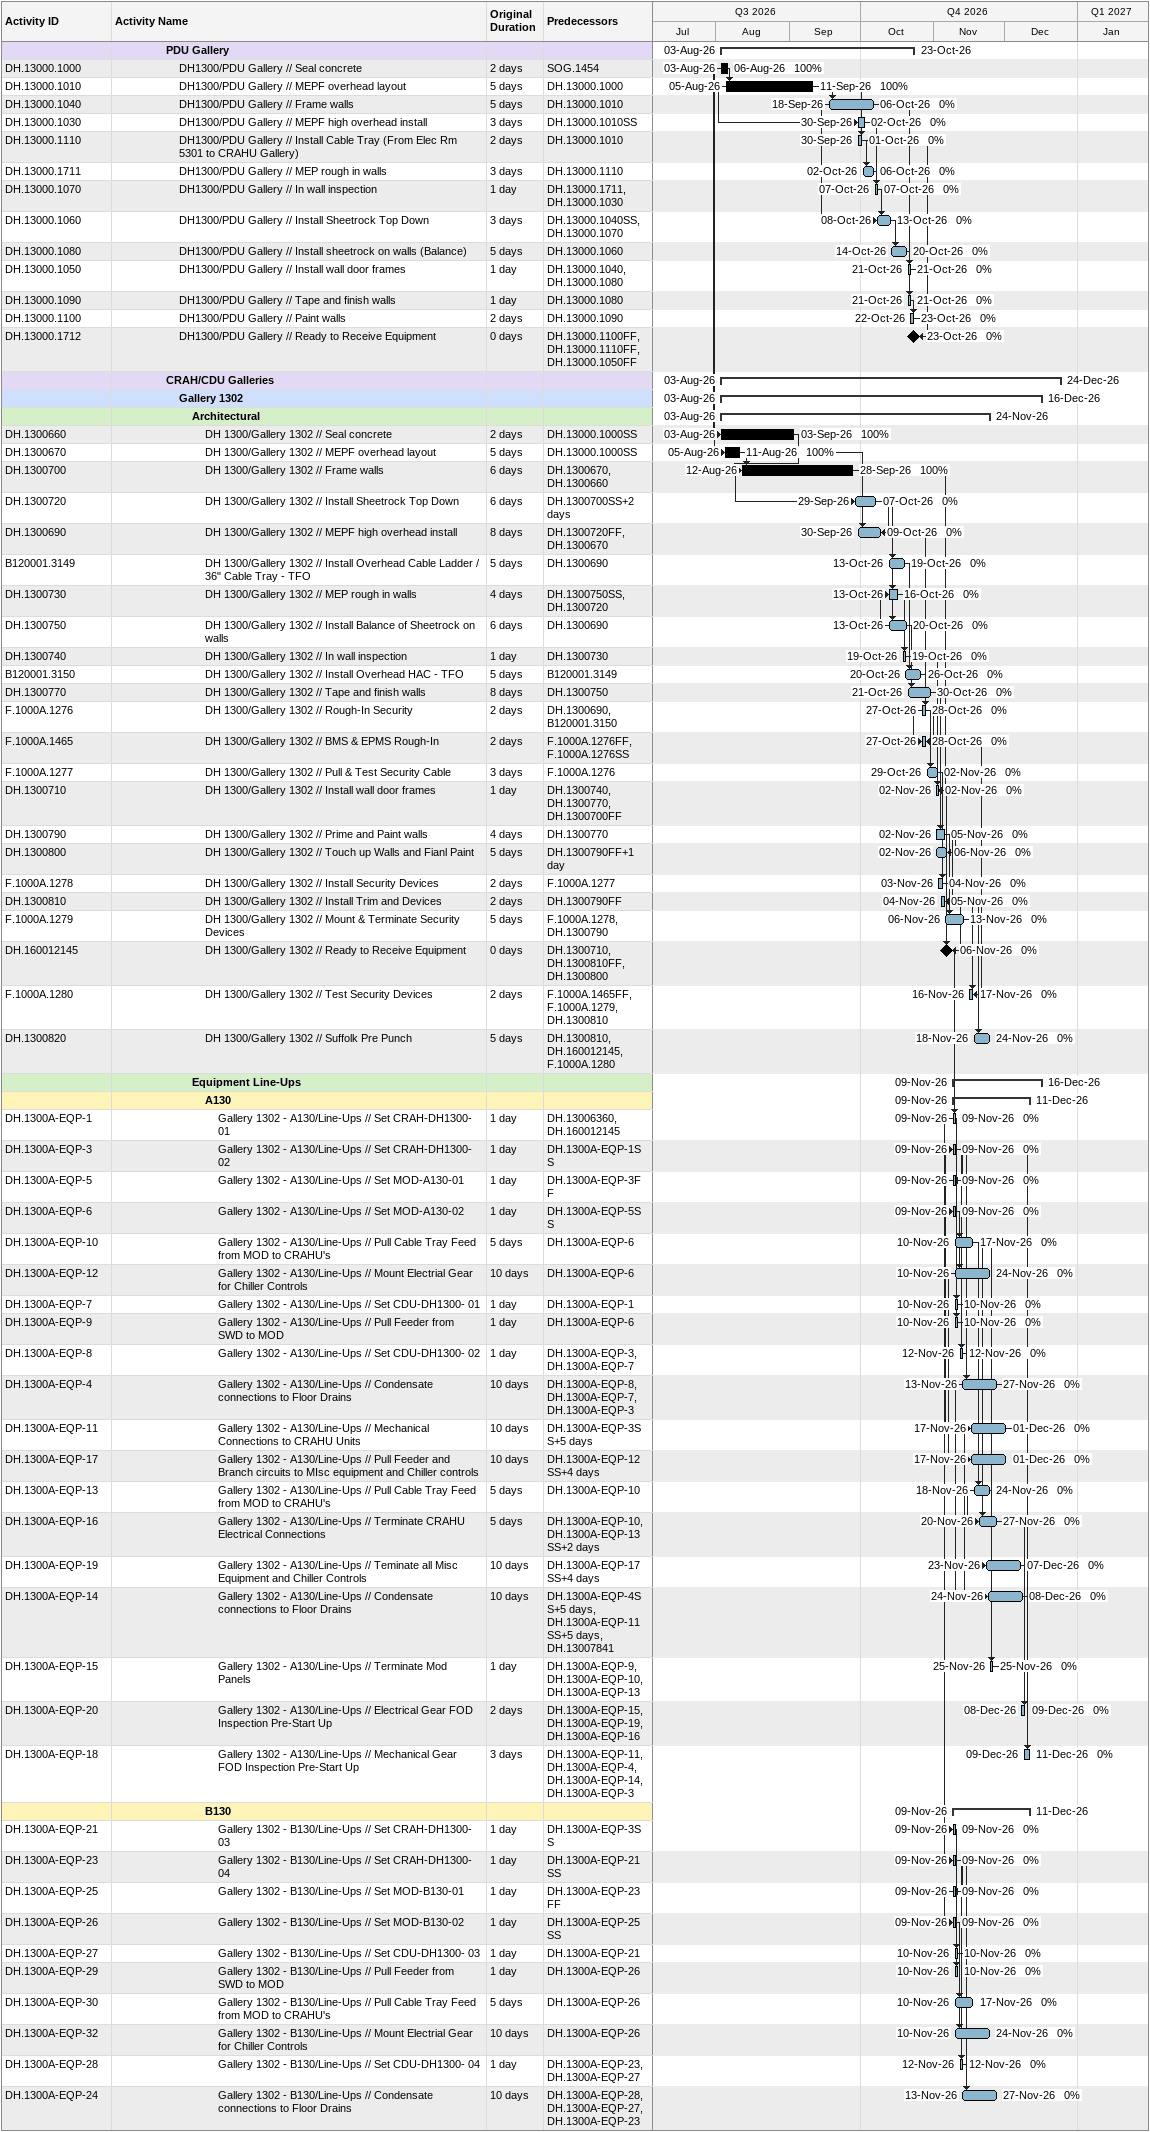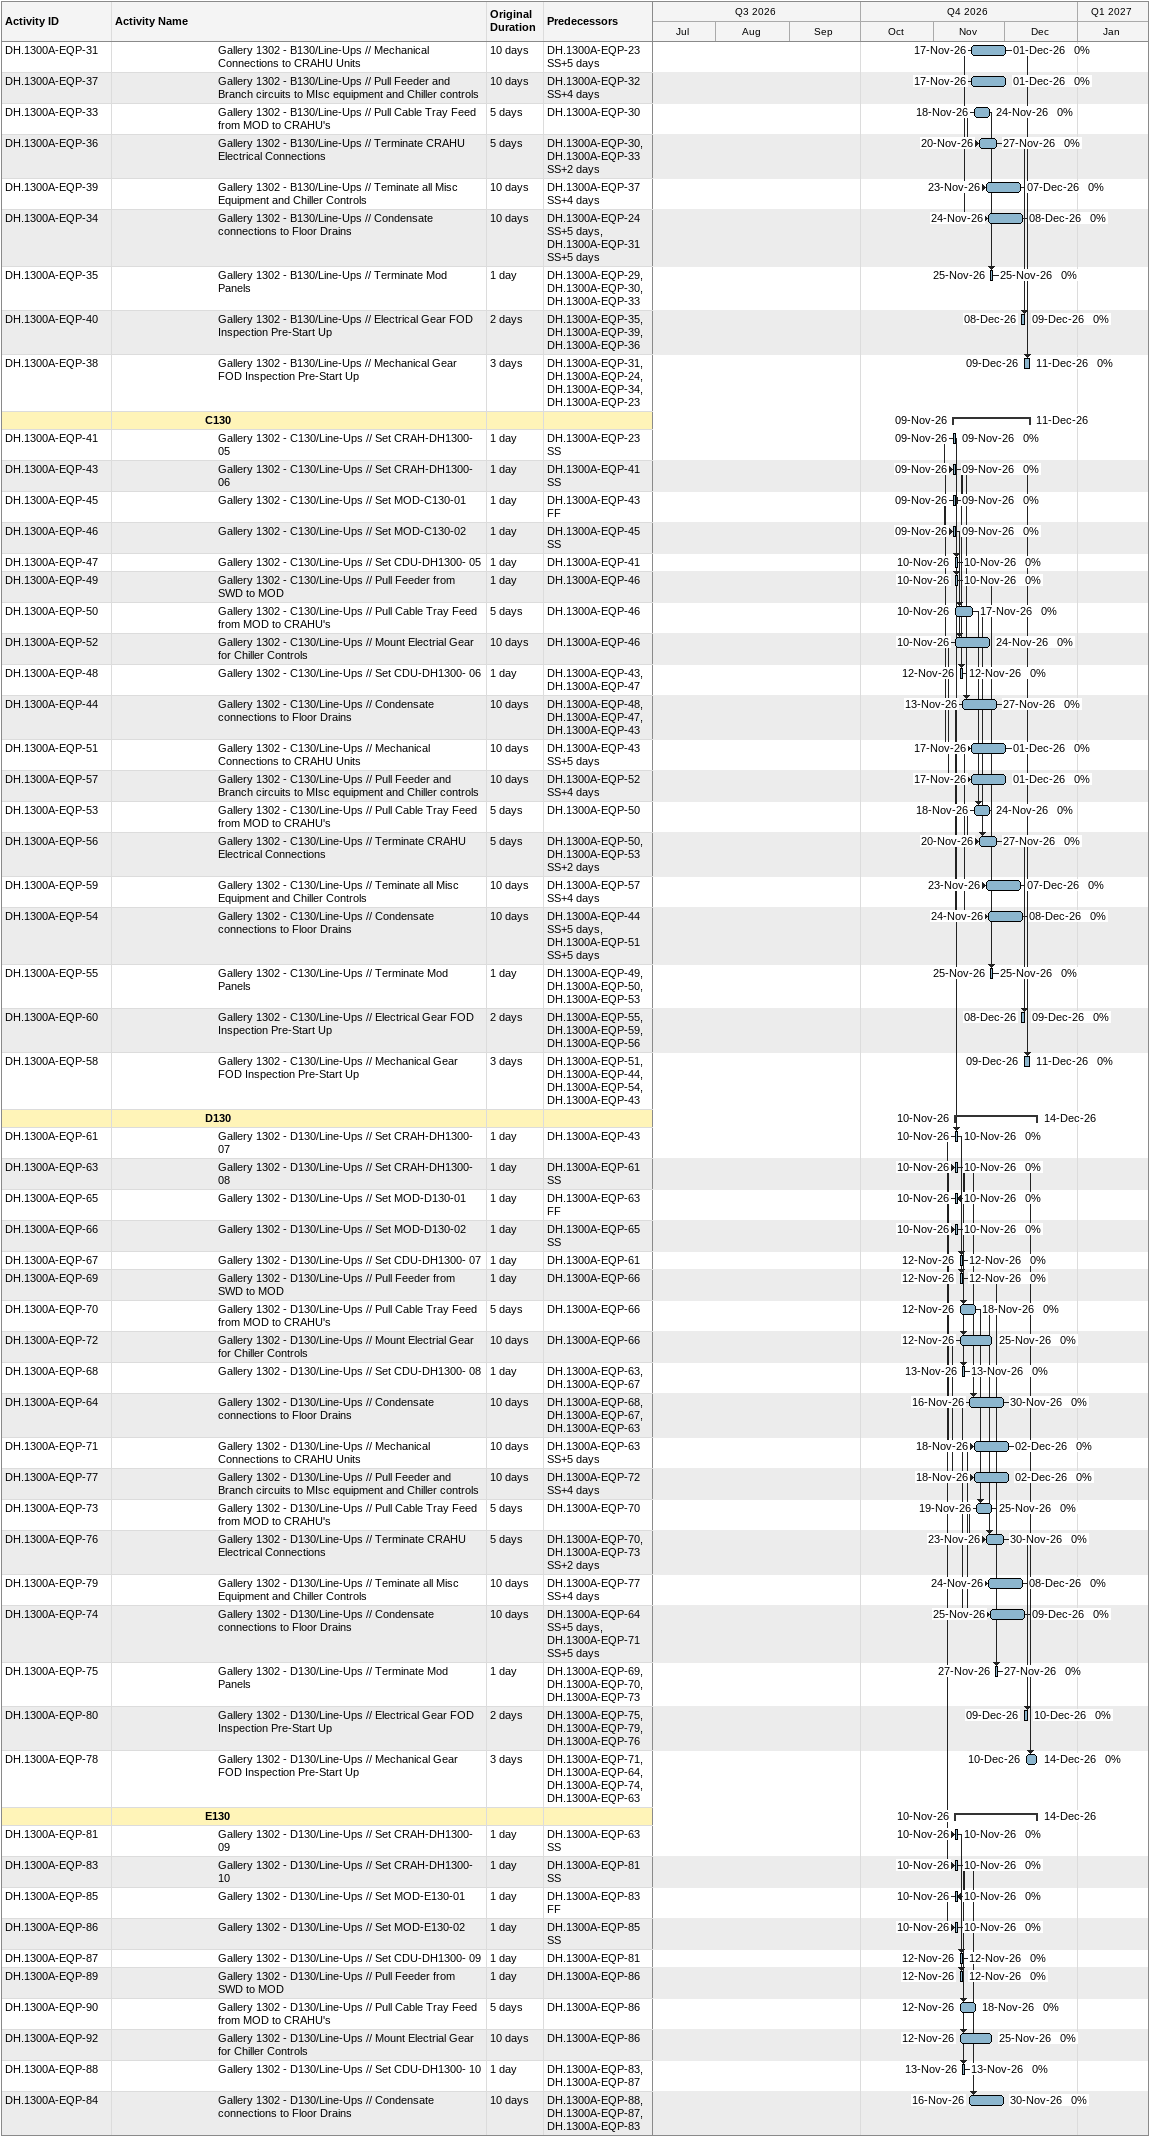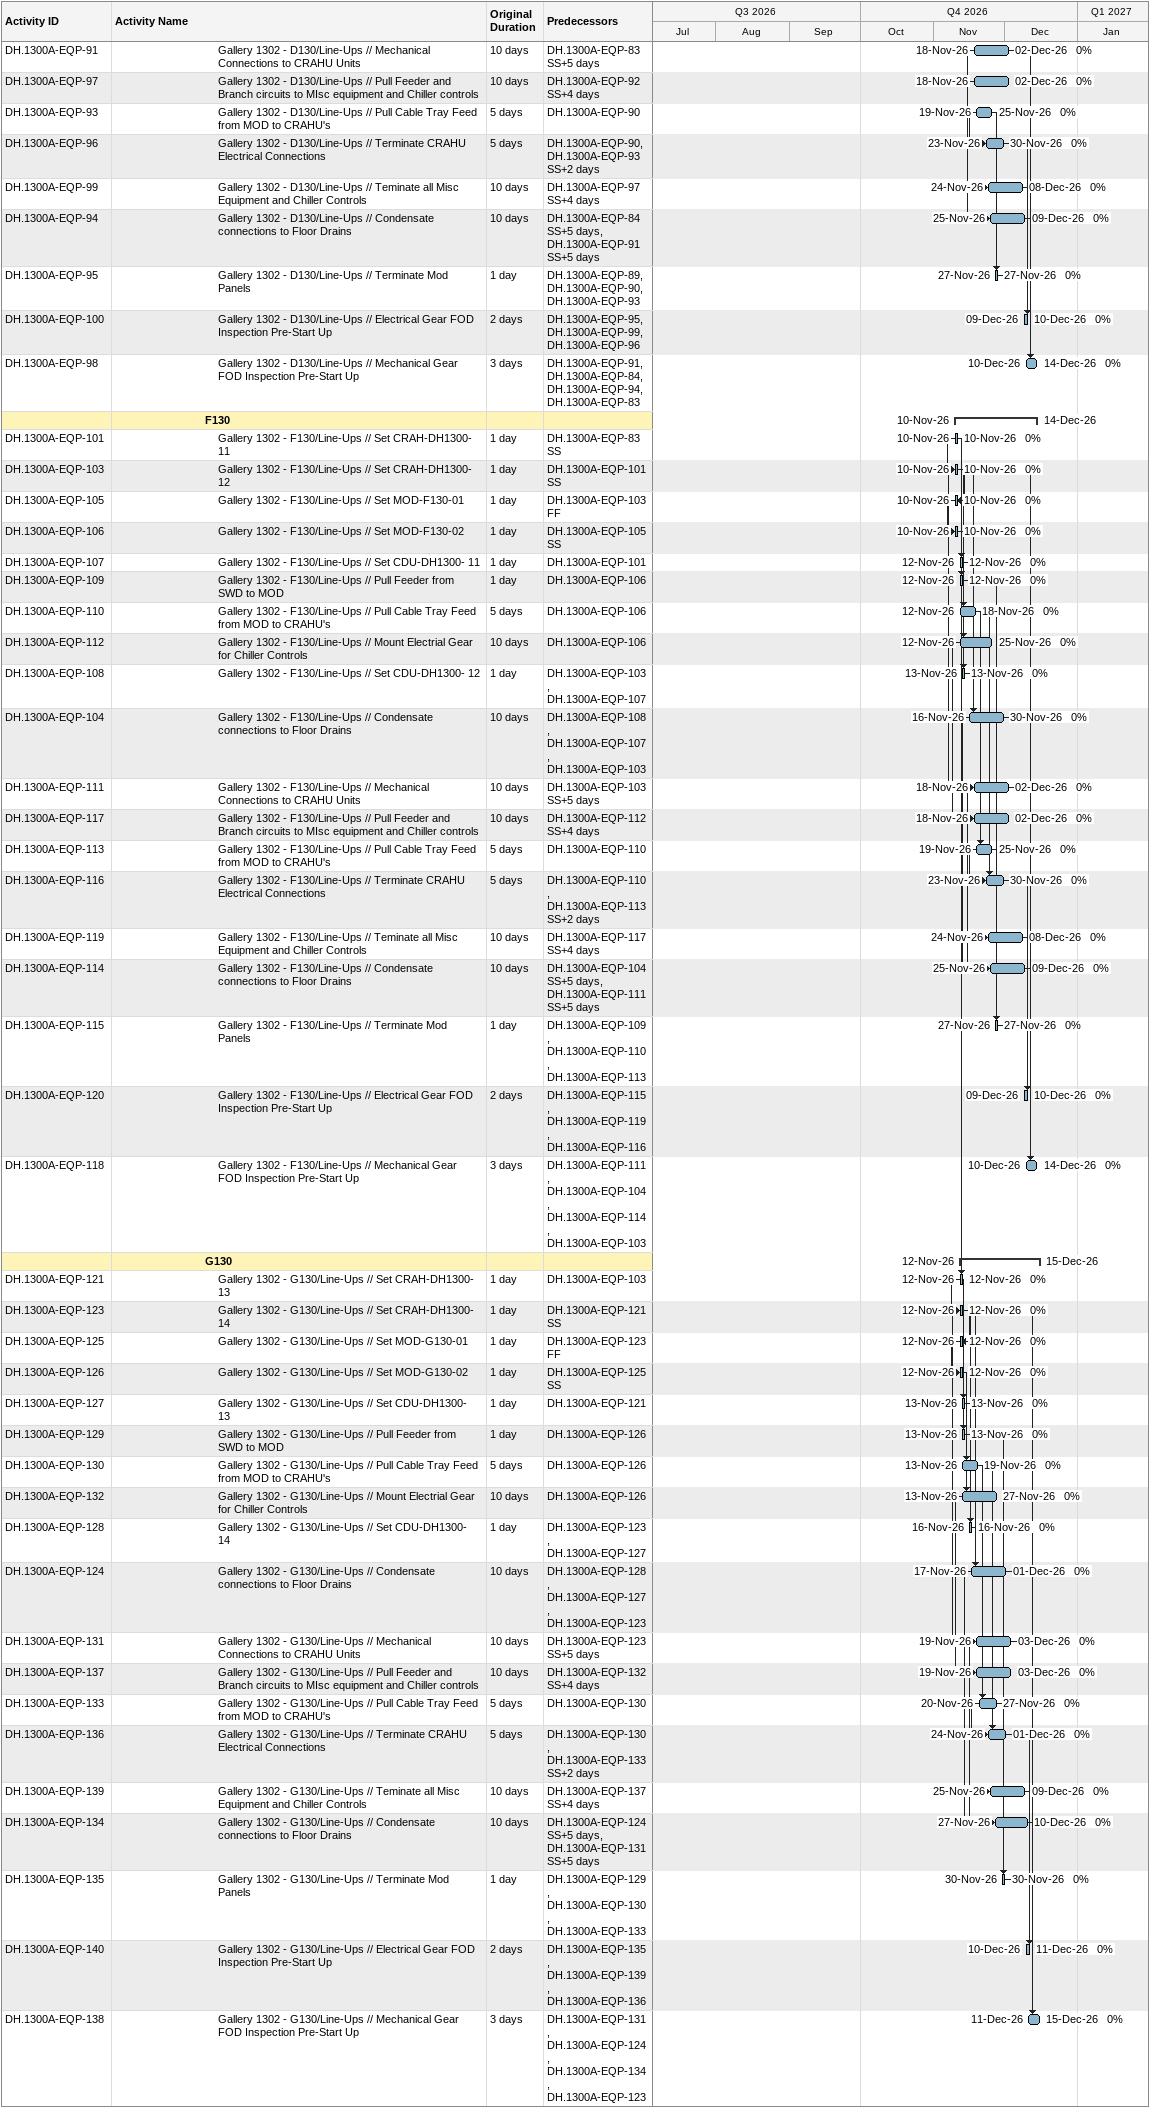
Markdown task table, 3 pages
| ID | Level | Task | Original duration | Start | Finish | Predecessors | % complete |
|---|---|---|---|---|---|---|---|
|  | 5 | **PDU Gallery** |  | 2026-08-03 | 2026-10-23 |  |  |
| DH.13000.1000 | 6 | DH1300/PDU Gallery // Seal concrete | 2d | 2026-08-03 | 2026-08-06 | SOG.1454 | 100 |
| DH.13000.1010 | 6 | DH1300/PDU Gallery // MEPF overhead layout | 5d | 2026-08-05 | 2026-09-11 | DH.13000.1000 | 100 |
| DH.13000.1040 | 6 | DH1300/PDU Gallery // Frame walls | 5d | 2026-09-18 | 2026-10-06 | DH.13000.1010 | 0 |
| DH.13000.1030 | 6 | DH1300/PDU Gallery // MEPF high overhead install | 3d | 2026-09-30 | 2026-10-02 | DH.13000.1010SS | 0 |
| DH.13000.1110 | 6 | DH1300/PDU Gallery // Install Cable Tray (From Elec Rm 5301 to CRAHU Gallery) | 2d | 2026-09-30 | 2026-10-01 | DH.13000.1010 | 0 |
| DH.13000.1711 | 6 | DH1300/PDU Gallery // MEP rough in walls | 3d | 2026-10-02 | 2026-10-06 | DH.13000.1110 | 0 |
| DH.13000.1070 | 6 | DH1300/PDU Gallery // In wall inspection | 1d | 2026-10-07 | 2026-10-07 | DH.13000.1711, DH.13000.1030 | 0 |
| DH.13000.1060 | 6 | DH1300/PDU Gallery // Install Sheetrock Top Down | 3d | 2026-10-08 | 2026-10-13 | DH.13000.1040SS, DH.13000.1070 | 0 |
| DH.13000.1080 | 6 | DH1300/PDU Gallery // Install sheetrock on walls (Balance) | 5d | 2026-10-14 | 2026-10-20 | DH.13000.1060 | 0 |
| DH.13000.1050 | 6 | DH1300/PDU Gallery // Install wall door frames | 1d | 2026-10-21 | 2026-10-21 | DH.13000.1040, DH.13000.1080 | 0 |
| DH.13000.1090 | 6 | DH1300/PDU Gallery // Tape and finish walls | 1d | 2026-10-21 | 2026-10-21 | DH.13000.1080 | 0 |
| DH.13000.1100 | 6 | DH1300/PDU Gallery // Paint walls | 2d | 2026-10-22 | 2026-10-23 | DH.13000.1090 | 0 |
| DH.13000.1712 | 6 | DH1300/PDU Gallery // Ready to Receive Equipment | 0d | 2026-10-23 | 2026-10-23 | DH.13000.1100FF, DH.13000.1110FF, DH.13000.1050FF | 0 |
|  | 5 | **CRAH/CDU Galleries** |  | 2026-08-03 | 2026-12-24 |  |  |
|  | 6 | **Gallery 1302** |  | 2026-08-03 | 2026-12-16 |  |  |
|  | 7 | **Architectural** |  | 2026-08-03 | 2026-11-24 |  |  |
| DH.1300660 | 8 | DH 1300/Gallery 1302 // Seal concrete | 2d | 2026-08-03 | 2026-09-03 | DH.13000.1000SS | 100 |
| DH.1300670 | 8 | DH 1300/Gallery 1302 // MEPF overhead layout | 5d | 2026-08-05 | 2026-08-11 | DH.13000.1000SS | 100 |
| DH.1300700 | 8 | DH 1300/Gallery 1302 // Frame walls | 6d | 2026-08-12 | 2026-09-28 | DH.1300670, DH.1300660 | 100 |
| DH.1300720 | 8 | DH 1300/Gallery 1302 // Install Sheetrock Top Down | 6d | 2026-09-29 | 2026-10-07 | DH.1300700SS+2d | 0 |
| DH.1300690 | 8 | DH 1300/Gallery 1302 // MEPF high overhead install | 8d | 2026-09-30 | 2026-10-09 | DH.1300720FF, DH.1300670 | 0 |
| B120001.3149 | 8 | DH 1300/Gallery 1302 // Install Overhead Cable Ladder / 36" Cable Tray - TFO | 5d | 2026-10-13 | 2026-10-19 | DH.1300690 | 0 |
| DH.1300730 | 8 | DH 1300/Gallery 1302 // MEP rough in walls | 4d | 2026-10-13 | 2026-10-16 | DH.1300750SS, DH.1300720 | 0 |
| DH.1300750 | 8 | DH 1300/Gallery 1302 // Install Balance of Sheetrock on walls | 6d | 2026-10-13 | 2026-10-20 | DH.1300690 | 0 |
| DH.1300740 | 8 | DH 1300/Gallery 1302 // In wall inspection | 1d | 2026-10-19 | 2026-10-19 | DH.1300730 | 0 |
| B120001.3150 | 8 | DH 1300/Gallery 1302 // Install Overhead HAC - TFO | 5d | 2026-10-20 | 2026-10-26 | B120001.3149 | 0 |
| DH.1300770 | 8 | DH 1300/Gallery 1302 // Tape and finish walls | 8d | 2026-10-21 | 2026-10-30 | DH.1300750 | 0 |
| F.1000A.1276 | 8 | DH 1300/Gallery 1302 // Rough-In Security | 2d | 2026-10-27 | 2026-10-28 | DH.1300690, B120001.3150 | 0 |
| F.1000A.1465 | 8 | DH 1300/Gallery 1302 // BMS & EPMS Rough-In | 2d | 2026-10-27 | 2026-10-28 | F.1000A.1276FF, F.1000A.1276SS | 0 |
| F.1000A.1277 | 8 | DH 1300/Gallery 1302 // Pull & Test Security Cable | 3d | 2026-10-29 | 2026-11-02 | F.1000A.1276 | 0 |
| DH.1300710 | 8 | DH 1300/Gallery 1302 // Install wall door frames | 1d | 2026-11-02 | 2026-11-02 | DH.1300740, DH.1300770, DH.1300700FF | 0 |
| DH.1300790 | 8 | DH 1300/Gallery 1302 // Prime and Paint walls | 4d | 2026-11-02 | 2026-11-05 | DH.1300770 | 0 |
| DH.1300800 | 8 | DH 1300/Gallery 1302 // Touch up Walls and Fianl Paint | 5d | 2026-11-02 | 2026-11-06 | DH.1300790FF+1d | 0 |
| F.1000A.1278 | 8 | DH 1300/Gallery 1302 // Install Security Devices | 2d | 2026-11-03 | 2026-11-04 | F.1000A.1277 | 0 |
| DH.1300810 | 8 | DH 1300/Gallery 1302 // Install Trim and Devices | 2d | 2026-11-04 | 2026-11-05 | DH.1300790FF | 0 |
| F.1000A.1279 | 8 | DH 1300/Gallery 1302 // Mount & Terminate Security Devices | 5d | 2026-11-06 | 2026-11-13 | F.1000A.1278, DH.1300790 | 0 |
| DH.160012145 | 8 | DH 1300/Gallery 1302 // Ready to Receive Equipment | 0d | 2026-11-06 | 2026-11-06 | DH.1300710, DH.1300810FF, DH.1300800 | 0 |
| F.1000A.1280 | 8 | DH 1300/Gallery 1302 // Test Security Devices | 2d | 2026-11-16 | 2026-11-17 | F.1000A.1465FF, F.1000A.1279, DH.1300810 | 0 |
| DH.1300820 | 8 | DH 1300/Gallery 1302 // Suffolk Pre Punch | 5d | 2026-11-18 | 2026-11-24 | DH.1300810, DH.160012145, F.1000A.1280 | 0 |
|  | 7 | **Equipment Line-Ups** |  | 2026-11-09 | 2026-12-16 |  |  |
|  | 8 | **A130** |  | 2026-11-09 | 2026-12-11 |  |  |
| DH.1300A-EQP-1 | 9 | Gallery 1302 - A130/Line-Ups // Set CRAH-DH1300- 01 | 1d | 2026-11-09 | 2026-11-09 | DH.13006360, DH.160012145 | 0 |
| DH.1300A-EQP-3 | 9 | Gallery 1302 - A130/Line-Ups // Set CRAH-DH1300- 02 | 1d | 2026-11-09 | 2026-11-09 | DH.1300A-EQP-1SS | 0 |
| DH.1300A-EQP-5 | 9 | Gallery 1302 - A130/Line-Ups // Set MOD-A130-01 | 1d | 2026-11-09 | 2026-11-09 | DH.1300A-EQP-3FF | 0 |
| DH.1300A-EQP-6 | 9 | Gallery 1302 - A130/Line-Ups // Set MOD-A130-02 | 1d | 2026-11-09 | 2026-11-09 | DH.1300A-EQP-5SS | 0 |
| DH.1300A-EQP-10 | 9 | Gallery 1302 - A130/Line-Ups // Pull Cable Tray Feed from MOD to CRAHU's | 5d | 2026-11-10 | 2026-11-17 | DH.1300A-EQP-6 | 0 |
| DH.1300A-EQP-12 | 9 | Gallery 1302 - A130/Line-Ups // Mount Electrial Gear for Chiller Controls | 10d | 2026-11-10 | 2026-11-24 | DH.1300A-EQP-6 | 0 |
| DH.1300A-EQP-7 | 9 | Gallery 1302 - A130/Line-Ups // Set CDU-DH1300- 01 | 1d | 2026-11-10 | 2026-11-10 | DH.1300A-EQP-1 | 0 |
| DH.1300A-EQP-9 | 9 | Gallery 1302 - A130/Line-Ups // Pull Feeder from SWD to MOD | 1d | 2026-11-10 | 2026-11-10 | DH.1300A-EQP-6 | 0 |
| DH.1300A-EQP-8 | 9 | Gallery 1302 - A130/Line-Ups // Set CDU-DH1300- 02 | 1d | 2026-11-12 | 2026-11-12 | DH.1300A-EQP-3, DH.1300A-EQP-7 | 0 |
| DH.1300A-EQP-4 | 9 | Gallery 1302 - A130/Line-Ups // Condensate connections to Floor Drains | 10d | 2026-11-13 | 2026-11-27 | DH.1300A-EQP-8, DH.1300A-EQP-7, DH.1300A-EQP-3 | 0 |
| DH.1300A-EQP-11 | 9 | Gallery 1302 - A130/Line-Ups // Mechanical Connections to CRAHU Units | 10d | 2026-11-17 | 2026-12-01 | DH.1300A-EQP-3SS+5d | 0 |
| DH.1300A-EQP-17 | 9 | Gallery 1302 - A130/Line-Ups // Pull Feeder and Branch circuits to MIsc equipment and Chiller controls | 10d | 2026-11-17 | 2026-12-01 | DH.1300A-EQP-12SS+4d | 0 |
| DH.1300A-EQP-13 | 9 | Gallery 1302 - A130/Line-Ups // Pull Cable Tray Feed from MOD to CRAHU's | 5d | 2026-11-18 | 2026-11-24 | DH.1300A-EQP-10 | 0 |
| DH.1300A-EQP-16 | 9 | Gallery 1302 - A130/Line-Ups // Terminate CRAHU Electrical Connections | 5d | 2026-11-20 | 2026-11-27 | DH.1300A-EQP-10, DH.1300A-EQP-13SS+2d | 0 |
| DH.1300A-EQP-19 | 9 | Gallery 1302 - A130/Line-Ups // Teminate all Misc Equipment and Chiller Controls | 10d | 2026-11-23 | 2026-12-07 | DH.1300A-EQP-17SS+4d | 0 |
| DH.1300A-EQP-14 | 9 | Gallery 1302 - A130/Line-Ups // Condensate connections to Floor Drains | 10d | 2026-11-24 | 2026-12-08 | DH.1300A-EQP-4SS+5d, DH.1300A-EQP-11SS+5d, DH.13007841 | 0 |
| DH.1300A-EQP-15 | 9 | Gallery 1302 - A130/Line-Ups // Terminate Mod Panels | 1d | 2026-11-25 | 2026-11-25 | DH.1300A-EQP-9, DH.1300A-EQP-10, DH.1300A-EQP-13 | 0 |
| DH.1300A-EQP-20 | 9 | Gallery 1302 - A130/Line-Ups // Electrical Gear FOD Inspection Pre-Start Up | 2d | 2026-12-08 | 2026-12-09 | DH.1300A-EQP-15, DH.1300A-EQP-19, DH.1300A-EQP-16 | 0 |
| DH.1300A-EQP-18 | 9 | Gallery 1302 - A130/Line-Ups // Mechanical Gear FOD Inspection Pre-Start Up | 3d | 2026-12-09 | 2026-12-11 | DH.1300A-EQP-11, DH.1300A-EQP-4, DH.1300A-EQP-14, DH.1300A-EQP-3 | 0 |
|  | 8 | **B130** |  | 2026-11-09 | 2026-12-11 |  |  |
| DH.1300A-EQP-21 | 9 | Gallery 1302 - B130/Line-Ups // Set CRAH-DH1300- 03 | 1d | 2026-11-09 | 2026-11-09 | DH.1300A-EQP-3SS | 0 |
| DH.1300A-EQP-23 | 9 | Gallery 1302 - B130/Line-Ups // Set CRAH-DH1300- 04 | 1d | 2026-11-09 | 2026-11-09 | DH.1300A-EQP-21SS | 0 |
| DH.1300A-EQP-25 | 9 | Gallery 1302 - B130/Line-Ups // Set MOD-B130-01 | 1d | 2026-11-09 | 2026-11-09 | DH.1300A-EQP-23FF | 0 |
| DH.1300A-EQP-26 | 9 | Gallery 1302 - B130/Line-Ups // Set MOD-B130-02 | 1d | 2026-11-09 | 2026-11-09 | DH.1300A-EQP-25SS | 0 |
| DH.1300A-EQP-27 | 9 | Gallery 1302 - B130/Line-Ups // Set CDU-DH1300- 03 | 1d | 2026-11-10 | 2026-11-10 | DH.1300A-EQP-21 | 0 |
| DH.1300A-EQP-29 | 9 | Gallery 1302 - B130/Line-Ups // Pull Feeder from SWD to MOD | 1d | 2026-11-10 | 2026-11-10 | DH.1300A-EQP-26 | 0 |
| DH.1300A-EQP-30 | 9 | Gallery 1302 - B130/Line-Ups // Pull Cable Tray Feed from MOD to CRAHU's | 5d | 2026-11-10 | 2026-11-17 | DH.1300A-EQP-26 | 0 |
| DH.1300A-EQP-32 | 9 | Gallery 1302 - B130/Line-Ups // Mount Electrial Gear for Chiller Controls | 10d | 2026-11-10 | 2026-11-24 | DH.1300A-EQP-26 | 0 |
| DH.1300A-EQP-28 | 9 | Gallery 1302 - B130/Line-Ups // Set CDU-DH1300- 04 | 1d | 2026-11-12 | 2026-11-12 | DH.1300A-EQP-23, DH.1300A-EQP-27 | 0 |
| DH.1300A-EQP-24 | 9 | Gallery 1302 - B130/Line-Ups // Condensate connections to Floor Drains | 10d | 2026-11-13 | 2026-11-27 | DH.1300A-EQP-28, DH.1300A-EQP-27, DH.1300A-EQP-23 | 0 |
| DH.1300A-EQP-31 | 9 | Gallery 1302 - B130/Line-Ups // Mechanical Connections to CRAHU Units | 10d | 2026-11-17 | 2026-12-01 | DH.1300A-EQP-23SS+5d | 0 |
| DH.1300A-EQP-37 | 9 | Gallery 1302 - B130/Line-Ups // Pull Feeder and Branch circuits to MIsc equipment and Chiller controls | 10d | 2026-11-17 | 2026-12-01 | DH.1300A-EQP-32SS+4d | 0 |
| DH.1300A-EQP-33 | 9 | Gallery 1302 - B130/Line-Ups // Pull Cable Tray Feed from MOD to CRAHU's | 5d | 2026-11-18 | 2026-11-24 | DH.1300A-EQP-30 | 0 |
| DH.1300A-EQP-36 | 9 | Gallery 1302 - B130/Line-Ups // Terminate CRAHU Electrical Connections | 5d | 2026-11-20 | 2026-11-27 | DH.1300A-EQP-30, DH.1300A-EQP-33SS+2d | 0 |
| DH.1300A-EQP-39 | 9 | Gallery 1302 - B130/Line-Ups // Teminate all Misc Equipment and Chiller Controls | 10d | 2026-11-23 | 2026-12-07 | DH.1300A-EQP-37SS+4d | 0 |
| DH.1300A-EQP-34 | 9 | Gallery 1302 - B130/Line-Ups // Condensate connections to Floor Drains | 10d | 2026-11-24 | 2026-12-08 | DH.1300A-EQP-24SS+5d, DH.1300A-EQP-31SS+5d | 0 |
| DH.1300A-EQP-35 | 9 | Gallery 1302 - B130/Line-Ups // Terminate Mod Panels | 1d | 2026-11-25 | 2026-11-25 | DH.1300A-EQP-29, DH.1300A-EQP-30, DH.1300A-EQP-33 | 0 |
| DH.1300A-EQP-40 | 9 | Gallery 1302 - B130/Line-Ups // Electrical Gear FOD Inspection Pre-Start Up | 2d | 2026-12-08 | 2026-12-09 | DH.1300A-EQP-35, DH.1300A-EQP-39, DH.1300A-EQP-36 | 0 |
| DH.1300A-EQP-38 | 9 | Gallery 1302 - B130/Line-Ups // Mechanical Gear FOD Inspection Pre-Start Up | 3d | 2026-12-09 | 2026-12-11 | DH.1300A-EQP-31, DH.1300A-EQP-24, DH.1300A-EQP-34, DH.1300A-EQP-23 | 0 |
|  | 8 | **C130** |  | 2026-11-09 | 2026-12-11 |  |  |
| DH.1300A-EQP-41 | 9 | Gallery 1302 - C130/Line-Ups // Set CRAH-DH1300- 05 | 1d | 2026-11-09 | 2026-11-09 | DH.1300A-EQP-23SS | 0 |
| DH.1300A-EQP-43 | 9 | Gallery 1302 - C130/Line-Ups // Set CRAH-DH1300- 06 | 1d | 2026-11-09 | 2026-11-09 | DH.1300A-EQP-41SS | 0 |
| DH.1300A-EQP-45 | 9 | Gallery 1302 - C130/Line-Ups // Set MOD-C130-01 | 1d | 2026-11-09 | 2026-11-09 | DH.1300A-EQP-43FF | 0 |
| DH.1300A-EQP-46 | 9 | Gallery 1302 - C130/Line-Ups // Set MOD-C130-02 | 1d | 2026-11-09 | 2026-11-09 | DH.1300A-EQP-45SS | 0 |
| DH.1300A-EQP-47 | 9 | Gallery 1302 - C130/Line-Ups // Set CDU-DH1300- 05 | 1d | 2026-11-10 | 2026-11-10 | DH.1300A-EQP-41 | 0 |
| DH.1300A-EQP-49 | 9 | Gallery 1302 - C130/Line-Ups // Pull Feeder from SWD to MOD | 1d | 2026-11-10 | 2026-11-10 | DH.1300A-EQP-46 | 0 |
| DH.1300A-EQP-50 | 9 | Gallery 1302 - C130/Line-Ups // Pull Cable Tray Feed from MOD to CRAHU's | 5d | 2026-11-10 | 2026-11-17 | DH.1300A-EQP-46 | 0 |
| DH.1300A-EQP-52 | 9 | Gallery 1302 - C130/Line-Ups // Mount Electrial Gear for Chiller Controls | 10d | 2026-11-10 | 2026-11-24 | DH.1300A-EQP-46 | 0 |
| DH.1300A-EQP-48 | 9 | Gallery 1302 - C130/Line-Ups // Set CDU-DH1300- 06 | 1d | 2026-11-12 | 2026-11-12 | DH.1300A-EQP-43, DH.1300A-EQP-47 | 0 |
| DH.1300A-EQP-44 | 9 | Gallery 1302 - C130/Line-Ups // Condensate connections to Floor Drains | 10d | 2026-11-13 | 2026-11-27 | DH.1300A-EQP-48, DH.1300A-EQP-47, DH.1300A-EQP-43 | 0 |
| DH.1300A-EQP-51 | 9 | Gallery 1302 - C130/Line-Ups // Mechanical Connections to CRAHU Units | 10d | 2026-11-17 | 2026-12-01 | DH.1300A-EQP-43SS+5d | 0 |
| DH.1300A-EQP-57 | 9 | Gallery 1302 - C130/Line-Ups // Pull Feeder and Branch circuits to MIsc equipment and Chiller controls | 10d | 2026-11-17 | 2026-12-01 | DH.1300A-EQP-52SS+4d | 0 |
| DH.1300A-EQP-53 | 9 | Gallery 1302 - C130/Line-Ups // Pull Cable Tray Feed from MOD to CRAHU's | 5d | 2026-11-18 | 2026-11-24 | DH.1300A-EQP-50 | 0 |
| DH.1300A-EQP-56 | 9 | Gallery 1302 - C130/Line-Ups // Terminate CRAHU Electrical Connections | 5d | 2026-11-20 | 2026-11-27 | DH.1300A-EQP-50, DH.1300A-EQP-53SS+2d | 0 |
| DH.1300A-EQP-59 | 9 | Gallery 1302 - C130/Line-Ups // Teminate all Misc Equipment and Chiller Controls | 10d | 2026-11-23 | 2026-12-07 | DH.1300A-EQP-57SS+4d | 0 |
| DH.1300A-EQP-54 | 9 | Gallery 1302 - C130/Line-Ups // Condensate connections to Floor Drains | 10d | 2026-11-24 | 2026-12-08 | DH.1300A-EQP-44SS+5d, DH.1300A-EQP-51SS+5d | 0 |
| DH.1300A-EQP-55 | 9 | Gallery 1302 - C130/Line-Ups // Terminate Mod Panels | 1d | 2026-11-25 | 2026-11-25 | DH.1300A-EQP-49, DH.1300A-EQP-50, DH.1300A-EQP-53 | 0 |
| DH.1300A-EQP-60 | 9 | Gallery 1302 - C130/Line-Ups // Electrical Gear FOD Inspection Pre-Start Up | 2d | 2026-12-08 | 2026-12-09 | DH.1300A-EQP-55, DH.1300A-EQP-59, DH.1300A-EQP-56 | 0 |
| DH.1300A-EQP-58 | 9 | Gallery 1302 - C130/Line-Ups // Mechanical Gear FOD Inspection Pre-Start Up | 3d | 2026-12-09 | 2026-12-11 | DH.1300A-EQP-51, DH.1300A-EQP-44, DH.1300A-EQP-54, DH.1300A-EQP-43 | 0 |
|  | 8 | **D130** |  | 2026-11-10 | 2026-12-14 |  |  |
| DH.1300A-EQP-61 | 9 | Gallery 1302 - D130/Line-Ups // Set CRAH-DH1300- 07 | 1d | 2026-11-10 | 2026-11-10 | DH.1300A-EQP-43 | 0 |
| DH.1300A-EQP-63 | 9 | Gallery 1302 - D130/Line-Ups // Set CRAH-DH1300- 08 | 1d | 2026-11-10 | 2026-11-10 | DH.1300A-EQP-61SS | 0 |
| DH.1300A-EQP-65 | 9 | Gallery 1302 - D130/Line-Ups // Set MOD-D130-01 | 1d | 2026-11-10 | 2026-11-10 | DH.1300A-EQP-63FF | 0 |
| DH.1300A-EQP-66 | 9 | Gallery 1302 - D130/Line-Ups // Set MOD-D130-02 | 1d | 2026-11-10 | 2026-11-10 | DH.1300A-EQP-65SS | 0 |
| DH.1300A-EQP-67 | 9 | Gallery 1302 - D130/Line-Ups // Set CDU-DH1300- 07 | 1d | 2026-11-12 | 2026-11-12 | DH.1300A-EQP-61 | 0 |
| DH.1300A-EQP-69 | 9 | Gallery 1302 - D130/Line-Ups // Pull Feeder from SWD to MOD | 1d | 2026-11-12 | 2026-11-12 | DH.1300A-EQP-66 | 0 |
| DH.1300A-EQP-70 | 9 | Gallery 1302 - D130/Line-Ups // Pull Cable Tray Feed from MOD to CRAHU's | 5d | 2026-11-12 | 2026-11-18 | DH.1300A-EQP-66 | 0 |
| DH.1300A-EQP-72 | 9 | Gallery 1302 - D130/Line-Ups // Mount Electrial Gear for Chiller Controls | 10d | 2026-11-12 | 2026-11-25 | DH.1300A-EQP-66 | 0 |
| DH.1300A-EQP-68 | 9 | Gallery 1302 - D130/Line-Ups // Set CDU-DH1300- 08 | 1d | 2026-11-13 | 2026-11-13 | DH.1300A-EQP-63, DH.1300A-EQP-67 | 0 |
| DH.1300A-EQP-64 | 9 | Gallery 1302 - D130/Line-Ups // Condensate connections to Floor Drains | 10d | 2026-11-16 | 2026-11-30 | DH.1300A-EQP-68, DH.1300A-EQP-67, DH.1300A-EQP-63 | 0 |
| DH.1300A-EQP-71 | 9 | Gallery 1302 - D130/Line-Ups // Mechanical Connections to CRAHU Units | 10d | 2026-11-18 | 2026-12-02 | DH.1300A-EQP-63SS+5d | 0 |
| DH.1300A-EQP-77 | 9 | Gallery 1302 - D130/Line-Ups // Pull Feeder and Branch circuits to MIsc equipment and Chiller controls | 10d | 2026-11-18 | 2026-12-02 | DH.1300A-EQP-72SS+4d | 0 |
| DH.1300A-EQP-73 | 9 | Gallery 1302 - D130/Line-Ups // Pull Cable Tray Feed from MOD to CRAHU's | 5d | 2026-11-19 | 2026-11-25 | DH.1300A-EQP-70 | 0 |
| DH.1300A-EQP-76 | 9 | Gallery 1302 - D130/Line-Ups // Terminate CRAHU Electrical Connections | 5d | 2026-11-23 | 2026-11-30 | DH.1300A-EQP-70, DH.1300A-EQP-73SS+2d | 0 |
| DH.1300A-EQP-79 | 9 | Gallery 1302 - D130/Line-Ups // Teminate all Misc Equipment and Chiller Controls | 10d | 2026-11-24 | 2026-12-08 | DH.1300A-EQP-77SS+4d | 0 |
| DH.1300A-EQP-74 | 9 | Gallery 1302 - D130/Line-Ups // Condensate connections to Floor Drains | 10d | 2026-11-25 | 2026-12-09 | DH.1300A-EQP-64SS+5d, DH.1300A-EQP-71SS+5d | 0 |
| DH.1300A-EQP-75 | 9 | Gallery 1302 - D130/Line-Ups // Terminate Mod Panels | 1d | 2026-11-27 | 2026-11-27 | DH.1300A-EQP-69, DH.1300A-EQP-70, DH.1300A-EQP-73 | 0 |
| DH.1300A-EQP-80 | 9 | Gallery 1302 - D130/Line-Ups // Electrical Gear FOD Inspection Pre-Start Up | 2d | 2026-12-09 | 2026-12-10 | DH.1300A-EQP-75, DH.1300A-EQP-79, DH.1300A-EQP-76 | 0 |
| DH.1300A-EQP-78 | 9 | Gallery 1302 - D130/Line-Ups // Mechanical Gear FOD Inspection Pre-Start Up | 3d | 2026-12-10 | 2026-12-14 | DH.1300A-EQP-71, DH.1300A-EQP-64, DH.1300A-EQP-74, DH.1300A-EQP-63 | 0 |
|  | 8 | **E130** |  | 2026-11-10 | 2026-12-14 |  |  |
| DH.1300A-EQP-81 | 9 | Gallery 1302 - D130/Line-Ups // Set CRAH-DH1300- 09 | 1d | 2026-11-10 | 2026-11-10 | DH.1300A-EQP-63SS | 0 |
| DH.1300A-EQP-83 | 9 | Gallery 1302 - D130/Line-Ups // Set CRAH-DH1300- 10 | 1d | 2026-11-10 | 2026-11-10 | DH.1300A-EQP-81SS | 0 |
| DH.1300A-EQP-85 | 9 | Gallery 1302 - D130/Line-Ups // Set MOD-E130-01 | 1d | 2026-11-10 | 2026-11-10 | DH.1300A-EQP-83FF | 0 |
| DH.1300A-EQP-86 | 9 | Gallery 1302 - D130/Line-Ups // Set MOD-E130-02 | 1d | 2026-11-10 | 2026-11-10 | DH.1300A-EQP-85SS | 0 |
| DH.1300A-EQP-87 | 9 | Gallery 1302 - D130/Line-Ups // Set CDU-DH1300- 09 | 1d | 2026-11-12 | 2026-11-12 | DH.1300A-EQP-81 | 0 |
| DH.1300A-EQP-89 | 9 | Gallery 1302 - D130/Line-Ups // Pull Feeder from SWD to MOD | 1d | 2026-11-12 | 2026-11-12 | DH.1300A-EQP-86 | 0 |
| DH.1300A-EQP-90 | 9 | Gallery 1302 - D130/Line-Ups // Pull Cable Tray Feed from MOD to CRAHU's | 5d | 2026-11-12 | 2026-11-18 | DH.1300A-EQP-86 | 0 |
| DH.1300A-EQP-92 | 9 | Gallery 1302 - D130/Line-Ups // Mount Electrial Gear for Chiller Controls | 10d | 2026-11-12 | 2026-11-25 | DH.1300A-EQP-86 | 0 |
| DH.1300A-EQP-88 | 9 | Gallery 1302 - D130/Line-Ups // Set CDU-DH1300- 10 | 1d | 2026-11-13 | 2026-11-13 | DH.1300A-EQP-83, DH.1300A-EQP-87 | 0 |
| DH.1300A-EQP-84 | 9 | Gallery 1302 - D130/Line-Ups // Condensate connections to Floor Drains | 10d | 2026-11-16 | 2026-11-30 | DH.1300A-EQP-88, DH.1300A-EQP-87, DH.1300A-EQP-83 | 0 |
| DH.1300A-EQP-91 | 9 | Gallery 1302 - D130/Line-Ups // Mechanical Connections to CRAHU Units | 10d | 2026-11-18 | 2026-12-02 | DH.1300A-EQP-83SS+5d | 0 |
| DH.1300A-EQP-97 | 9 | Gallery 1302 - D130/Line-Ups // Pull Feeder and Branch circuits to MIsc equipment and Chiller controls | 10d | 2026-11-18 | 2026-12-02 | DH.1300A-EQP-92SS+4d | 0 |
| DH.1300A-EQP-93 | 9 | Gallery 1302 - D130/Line-Ups // Pull Cable Tray Feed from MOD to CRAHU's | 5d | 2026-11-19 | 2026-11-25 | DH.1300A-EQP-90 | 0 |
| DH.1300A-EQP-96 | 9 | Gallery 1302 - D130/Line-Ups // Terminate CRAHU Electrical Connections | 5d | 2026-11-23 | 2026-11-30 | DH.1300A-EQP-90, DH.1300A-EQP-93SS+2d | 0 |
| DH.1300A-EQP-99 | 9 | Gallery 1302 - D130/Line-Ups // Teminate all Misc Equipment and Chiller Controls | 10d | 2026-11-24 | 2026-12-08 | DH.1300A-EQP-97SS+4d | 0 |
| DH.1300A-EQP-94 | 9 | Gallery 1302 - D130/Line-Ups // Condensate connections to Floor Drains | 10d | 2026-11-25 | 2026-12-09 | DH.1300A-EQP-84SS+5d, DH.1300A-EQP-91SS+5d | 0 |
| DH.1300A-EQP-95 | 9 | Gallery 1302 - D130/Line-Ups // Terminate Mod Panels | 1d | 2026-11-27 | 2026-11-27 | DH.1300A-EQP-89, DH.1300A-EQP-90, DH.1300A-EQP-93 | 0 |
| DH.1300A-EQP-100 | 9 | Gallery 1302 - D130/Line-Ups // Electrical Gear FOD Inspection Pre-Start Up | 2d | 2026-12-09 | 2026-12-10 | DH.1300A-EQP-95, DH.1300A-EQP-99, DH.1300A-EQP-96 | 0 |
| DH.1300A-EQP-98 | 9 | Gallery 1302 - D130/Line-Ups // Mechanical Gear FOD Inspection Pre-Start Up | 3d | 2026-12-10 | 2026-12-14 | DH.1300A-EQP-91, DH.1300A-EQP-84, DH.1300A-EQP-94, DH.1300A-EQP-83 | 0 |
|  | 8 | **F130** |  | 2026-11-10 | 2026-12-14 |  |  |
| DH.1300A-EQP-101 | 9 | Gallery 1302 - F130/Line-Ups // Set CRAH-DH1300- 11 | 1d | 2026-11-10 | 2026-11-10 | DH.1300A-EQP-83SS | 0 |
| DH.1300A-EQP-103 | 9 | Gallery 1302 - F130/Line-Ups // Set CRAH-DH1300- 12 | 1d | 2026-11-10 | 2026-11-10 | DH.1300A-EQP-101SS | 0 |
| DH.1300A-EQP-105 | 9 | Gallery 1302 - F130/Line-Ups // Set MOD-F130-01 | 1d | 2026-11-10 | 2026-11-10 | DH.1300A-EQP-103FF | 0 |
| DH.1300A-EQP-106 | 9 | Gallery 1302 - F130/Line-Ups // Set MOD-F130-02 | 1d | 2026-11-10 | 2026-11-10 | DH.1300A-EQP-105SS | 0 |
| DH.1300A-EQP-107 | 9 | Gallery 1302 - F130/Line-Ups // Set CDU-DH1300- 11 | 1d | 2026-11-12 | 2026-11-12 | DH.1300A-EQP-101 | 0 |
| DH.1300A-EQP-109 | 9 | Gallery 1302 - F130/Line-Ups // Pull Feeder from SWD to MOD | 1d | 2026-11-12 | 2026-11-12 | DH.1300A-EQP-106 | 0 |
| DH.1300A-EQP-110 | 9 | Gallery 1302 - F130/Line-Ups // Pull Cable Tray Feed from MOD to CRAHU's | 5d | 2026-11-12 | 2026-11-18 | DH.1300A-EQP-106 | 0 |
| DH.1300A-EQP-112 | 9 | Gallery 1302 - F130/Line-Ups // Mount Electrial Gear for Chiller Controls | 10d | 2026-11-12 | 2026-11-25 | DH.1300A-EQP-106 | 0 |
| DH.1300A-EQP-108 | 9 | Gallery 1302 - F130/Line-Ups // Set CDU-DH1300- 12 | 1d | 2026-11-13 | 2026-11-13 | DH.1300A-EQP-103, DH.1300A-EQP-107 | 0 |
| DH.1300A-EQP-104 | 9 | Gallery 1302 - F130/Line-Ups // Condensate connections to Floor Drains | 10d | 2026-11-16 | 2026-11-30 | DH.1300A-EQP-108, DH.1300A-EQP-107, DH.1300A-EQP-103 | 0 |
| DH.1300A-EQP-111 | 9 | Gallery 1302 - F130/Line-Ups // Mechanical Connections to CRAHU Units | 10d | 2026-11-18 | 2026-12-02 | DH.1300A-EQP-103SS+5d | 0 |
| DH.1300A-EQP-117 | 9 | Gallery 1302 - F130/Line-Ups // Pull Feeder and Branch circuits to MIsc equipment and Chiller controls | 10d | 2026-11-18 | 2026-12-02 | DH.1300A-EQP-112SS+4d | 0 |
| DH.1300A-EQP-113 | 9 | Gallery 1302 - F130/Line-Ups // Pull Cable Tray Feed from MOD to CRAHU's | 5d | 2026-11-19 | 2026-11-25 | DH.1300A-EQP-110 | 0 |
| DH.1300A-EQP-116 | 9 | Gallery 1302 - F130/Line-Ups // Terminate CRAHU Electrical Connections | 5d | 2026-11-23 | 2026-11-30 | DH.1300A-EQP-110, DH.1300A-EQP-113SS+2d | 0 |
| DH.1300A-EQP-119 | 9 | Gallery 1302 - F130/Line-Ups // Teminate all Misc Equipment and Chiller Controls | 10d | 2026-11-24 | 2026-12-08 | DH.1300A-EQP-117SS+4d | 0 |
| DH.1300A-EQP-114 | 9 | Gallery 1302 - F130/Line-Ups // Condensate connections to Floor Drains | 10d | 2026-11-25 | 2026-12-09 | DH.1300A-EQP-104SS+5d, DH.1300A-EQP-111SS+5d | 0 |
| DH.1300A-EQP-115 | 9 | Gallery 1302 - F130/Line-Ups // Terminate Mod Panels | 1d | 2026-11-27 | 2026-11-27 | DH.1300A-EQP-109, DH.1300A-EQP-110, DH.1300A-EQP-113 | 0 |
| DH.1300A-EQP-120 | 9 | Gallery 1302 - F130/Line-Ups // Electrical Gear FOD Inspection Pre-Start Up | 2d | 2026-12-09 | 2026-12-10 | DH.1300A-EQP-115, DH.1300A-EQP-119, DH.1300A-EQP-116 | 0 |
| DH.1300A-EQP-118 | 9 | Gallery 1302 - F130/Line-Ups // Mechanical Gear FOD Inspection Pre-Start Up | 3d | 2026-12-10 | 2026-12-14 | DH.1300A-EQP-111, DH.1300A-EQP-104, DH.1300A-EQP-114, DH.1300A-EQP-103 | 0 |
|  | 8 | **G130** |  | 2026-11-12 | 2026-12-15 |  |  |
| DH.1300A-EQP-121 | 9 | Gallery 1302 - G130/Line-Ups // Set CRAH-DH1300- 13 | 1d | 2026-11-12 | 2026-11-12 | DH.1300A-EQP-103 | 0 |
| DH.1300A-EQP-123 | 9 | Gallery 1302 - G130/Line-Ups // Set CRAH-DH1300- 14 | 1d | 2026-11-12 | 2026-11-12 | DH.1300A-EQP-121SS | 0 |
| DH.1300A-EQP-125 | 9 | Gallery 1302 - G130/Line-Ups // Set MOD-G130-01 | 1d | 2026-11-12 | 2026-11-12 | DH.1300A-EQP-123FF | 0 |
| DH.1300A-EQP-126 | 9 | Gallery 1302 - G130/Line-Ups // Set MOD-G130-02 | 1d | 2026-11-12 | 2026-11-12 | DH.1300A-EQP-125SS | 0 |
| DH.1300A-EQP-127 | 9 | Gallery 1302 - G130/Line-Ups // Set CDU-DH1300- 13 | 1d | 2026-11-13 | 2026-11-13 | DH.1300A-EQP-121 | 0 |
| DH.1300A-EQP-129 | 9 | Gallery 1302 - G130/Line-Ups // Pull Feeder from SWD to MOD | 1d | 2026-11-13 | 2026-11-13 | DH.1300A-EQP-126 | 0 |
| DH.1300A-EQP-130 | 9 | Gallery 1302 - G130/Line-Ups // Pull Cable Tray Feed from MOD to CRAHU's | 5d | 2026-11-13 | 2026-11-19 | DH.1300A-EQP-126 | 0 |
| DH.1300A-EQP-132 | 9 | Gallery 1302 - G130/Line-Ups // Mount Electrial Gear for Chiller Controls | 10d | 2026-11-13 | 2026-11-27 | DH.1300A-EQP-126 | 0 |
| DH.1300A-EQP-128 | 9 | Gallery 1302 - G130/Line-Ups // Set CDU-DH1300- 14 | 1d | 2026-11-16 | 2026-11-16 | DH.1300A-EQP-123, DH.1300A-EQP-127 | 0 |
| DH.1300A-EQP-124 | 9 | Gallery 1302 - G130/Line-Ups // Condensate connections to Floor Drains | 10d | 2026-11-17 | 2026-12-01 | DH.1300A-EQP-128, DH.1300A-EQP-127, DH.1300A-EQP-123 | 0 |
| DH.1300A-EQP-131 | 9 | Gallery 1302 - G130/Line-Ups // Mechanical Connections to CRAHU Units | 10d | 2026-11-19 | 2026-12-03 | DH.1300A-EQP-123SS+5d | 0 |
| DH.1300A-EQP-137 | 9 | Gallery 1302 - G130/Line-Ups // Pull Feeder and Branch circuits to MIsc equipment and Chiller controls | 10d | 2026-11-19 | 2026-12-03 | DH.1300A-EQP-132SS+4d | 0 |
| DH.1300A-EQP-133 | 9 | Gallery 1302 - G130/Line-Ups // Pull Cable Tray Feed from MOD to CRAHU's | 5d | 2026-11-20 | 2026-11-27 | DH.1300A-EQP-130 | 0 |
| DH.1300A-EQP-136 | 9 | Gallery 1302 - G130/Line-Ups // Terminate CRAHU Electrical Connections | 5d | 2026-11-24 | 2026-12-01 | DH.1300A-EQP-130, DH.1300A-EQP-133SS+2d | 0 |
| DH.1300A-EQP-139 | 9 | Gallery 1302 - G130/Line-Ups // Teminate all Misc Equipment and Chiller Controls | 10d | 2026-11-25 | 2026-12-09 | DH.1300A-EQP-137SS+4d | 0 |
| DH.1300A-EQP-134 | 9 | Gallery 1302 - G130/Line-Ups // Condensate connections to Floor Drains | 10d | 2026-11-27 | 2026-12-10 | DH.1300A-EQP-124SS+5d, DH.1300A-EQP-131SS+5d | 0 |
| DH.1300A-EQP-135 | 9 | Gallery 1302 - G130/Line-Ups // Terminate Mod Panels | 1d | 2026-11-30 | 2026-11-30 | DH.1300A-EQP-129, DH.1300A-EQP-130, DH.1300A-EQP-133 | 0 |
| DH.1300A-EQP-140 | 9 | Gallery 1302 - G130/Line-Ups // Electrical Gear FOD Inspection Pre-Start Up | 2d | 2026-12-10 | 2026-12-11 | DH.1300A-EQP-135, DH.1300A-EQP-139, DH.1300A-EQP-136 | 0 |
| DH.1300A-EQP-138 | 9 | Gallery 1302 - G130/Line-Ups // Mechanical Gear FOD Inspection Pre-Start Up | 3d | 2026-12-11 | 2026-12-15 | DH.1300A-EQP-131, DH.1300A-EQP-124, DH.1300A-EQP-134, DH.1300A-EQP-123 | 0 |
